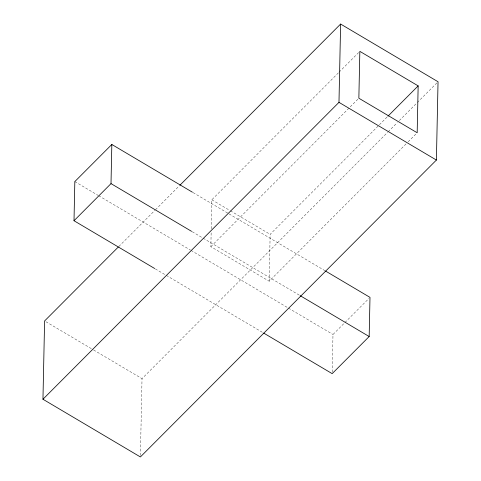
<?xml version="1.0" encoding="UTF-8"?>
<svg xmlns="http://www.w3.org/2000/svg" width="481" height="481" viewBox="0 0 481 481"><rect width="100%" height="100%" fill="white"/><g stroke="black" fill="none" stroke-linecap="round" stroke-linejoin="round"><path stroke-width="0.36" stroke-dasharray="2.4 1.8" d="M140.41 455.459L142.021 378.649L387.644 132.299M406.036 143.933L269.168 281.205L210.852 246.663L211.165 231.722M211.225 228.77L211.832 199.795L338.618 72.625M269.168 281.205L270.148 234.337L387.391 116.745M332.197 372.168L332.99 334.493L368.933 298.442M118.873 246.458L154.948 210.275M155.477 209.746L179.347 185.798M339.153 72.096L358.778 52.411M210.852 246.663L358.327 98.749M388.173 131.77L397.192 122.721M399.314 120.593L416.817 103.036M417.352 102.501L436.976 82.816M408.159 141.805L416.648 133.291M211.832 199.795L229.774 210.419M230.417 210.798L270.148 234.337M193.055 192.58L228.415 213.522M229.052 213.901L324.867 270.653M192.238 231.734L202.549 237.842M203.192 238.221L299.549 295.292M74.826 181.584L98.064 195.346M98.707 195.725L190.356 250.012M190.999 250.391L287.812 307.732M288.456 308.117L332.99 334.493M155.327 268.897L165.656 275.018M166.3 275.397L262.464 332.359M45.893 321.711L92.989 349.609M93.633 349.988L142.021 378.649"/><path stroke-width="0.72" d="M179.876 185.269L340.62 24.05L438.041 81.752L436.399 160.053L140.38 456.95L42.959 399.248L44.601 320.947L118.338 246.987M154.684 268.518L74.008 220.731L74.826 181.584L111.826 144.468L192.412 192.202M74.008 220.731L111.009 183.622L111.826 144.468M42.959 399.248L338.979 102.351L340.62 24.05M263.756 333.123L332.167 373.641L369.174 336.532L369.991 297.378L325.511 271.031M418.157 85.889L417.177 132.762L358.856 98.22L359.842 51.347L418.157 85.889L387.92 116.216M338.979 102.351L436.399 160.053M111.009 183.622L191.594 231.349M300.192 295.677L369.174 336.532"/></g></svg>
